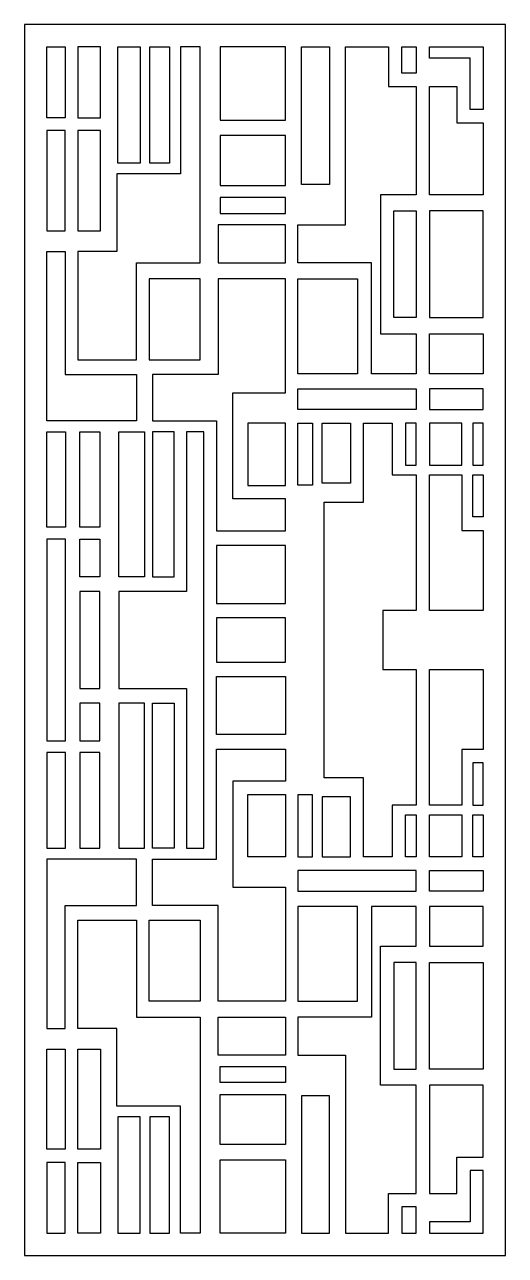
# Model space of a CAD drawing. Extents: x 1805 to 2891, y 1770 to 4551.
import ezdxf

# ---------------------------------------------------------------- set-up
doc = ezdxf.new("R2010")
doc.units = 0
doc.layers.add('LAYER_01', color=5, linetype='CONTINUOUS')

msp = doc.modelspace()

# ---------------------------------------------------------------- linework, layer by layer
at = {"layer": 'LAYER_01'}
for points in [[(1805.3, 1770.1), (2891, 1770.1), (2891, 4550.6), (1805.3, 4550.6)], [(1855.3, 4340.3), (1855.3, 4500.6), (1896.7, 4500.6), (1896.7, 4340.3)], [(1925.2, 4500.6), (1925.2, 4340.3), (1976.8, 4340.3), (1976.8, 4500.6)], [(2201.5, 4500.6), (2157.4, 4500.6), (2157.4, 4213.1), (2013.2, 4213.1), (2013.2, 4037.7), (1925.2, 4037.7), (1925.2, 3793.1), (2057.9, 3793.1), (2057.9, 4012.3), (2201.5, 4012.3)], [(2066.3, 4237.9), (2015.7, 4237.9), (2015.7, 4500.6), (2066.3, 4500.6)], [(2088, 4237.9), (2088, 4500.6), (2132.7, 4500.6), (2132.7, 4237.9)], [(2394.7, 4500.6), (2246.8, 4500.6), (2246.8, 4335), (2394.7, 4335)], [(2588.8, 3762), (2588.8, 4012.3), (2422.3, 4012.3), (2422.3, 4098.2), (2529.9, 4098.2), (2529.9, 4500.6), (2626.8, 4500.6), (2626.8, 4410.7), (2689.5, 4410.7), (2689.5, 4166.1), (2608.8, 4166.1), (2608.8, 3852.3), (2689.5, 3852.3), (2689.5, 3762)], [(2430.4, 4500.6), (2493.5, 4500.6), (2493.5, 4189.7), (2430.4, 4189.7)], [(2689.5, 4500.6), (2689.5, 4440.9), (2657, 4440.9), (2657, 4500.6)], [(2841, 4358.7), (2811.4, 4358.7), (2811.4, 4474.5), (2719.8, 4474.5), (2719.8, 4500.6), (2841, 4500.6)], [(2841, 4328.5), (2841, 4166.1), (2719.8, 4166.1), (2719.8, 4410.7), (2781.1, 4410.7), (2781.1, 4328.5)], [(1855.3, 4084.6), (1896.7, 4084.6), (1896.7, 4311), (1855.3, 4311)], [(1925.2, 4311), (1925.2, 4084.6), (1976.8, 4084.6), (1976.8, 4311)], [(2246.8, 4300.3), (2246.8, 4187.3), (2394.7, 4187.3), (2394.7, 4300.3)], [(2246.8, 4160.1), (2246.8, 4124.1), (2394.7, 4124.1), (2394.7, 4160.1)], [(2689.5, 4129.7), (2689.5, 3888.7), (2639, 3888.7), (2639, 4129.7)], [(2719.8, 3888.7), (2841, 3888.7), (2841, 4129.7), (2719.8, 4129.7)], [(2242.7, 4012.3), (2394.7, 4012.3), (2394.7, 4098.2), (2242.7, 4098.2)], [(1855.3, 4037.7), (1896.7, 4037.7), (1896.7, 3760.2), (2057.9, 3760.2), (2057.9, 3655.7), (1855.3, 3655.7)], [(2201.5, 3976.3), (2086.7, 3976.3), (2086.7, 3793.1), (2201.5, 3793.1)], [(2242.7, 3976.3), (2242.7, 3760.2), (2093.8, 3760.2), (2093.8, 3655.7), (2238.7, 3655.7), (2238.7, 3407.1), (2394.7, 3407.1), (2394.7, 3479.2), (2275.6, 3479.2), (2275.6, 3718.4), (2394.7, 3718.4), (2394.7, 3976.3)], [(2556.9, 3762), (2422.3, 3762), (2422.3, 3976.3), (2556.9, 3976.3)], [(2841, 3852.3), (2841, 3762), (2719.8, 3762), (2719.8, 3852.3)], [(2689.5, 3680.8), (2422.3, 3680.8), (2422.3, 3727.8), (2689.5, 3727.8)], [(2719.8, 3680.8), (2841, 3680.8), (2841, 3727.8), (2719.8, 3727.8)], [(2394.1, 3650.5), (2309.6, 3650.5), (2309.6, 3509.5), (2394.1, 3509.5)], [(2422.3, 3510.2), (2422.3, 3650.5), (2455.3, 3650.5), (2455.3, 3510.2)], [(2477.2, 3650.5), (2541.2, 3650.5), (2541.2, 3514.6), (2477.2, 3514.6)], [(2689.5, 3226.6), (2614.2, 3226.6), (2614.2, 3094), (2689.5, 3094), (2689.5, 2787.3), (2635.5, 2787.3), (2635.5, 2670.1), (2570.7, 2670.1), (2570.7, 2849.3), (2481.8, 2849.3), (2481.8, 3471.4), (2570.7, 3471.4), (2570.7, 3650.5), (2635.5, 3650.5), (2635.5, 3533.3), (2689.5, 3533.3)], [(2689.5, 3555.3), (2689.5, 3650.5), (2665.7, 3650.5), (2665.7, 3555.3)], [(2719.8, 3555.3), (2792.3, 3555.3), (2792.3, 3650.5), (2719.8, 3650.5)], [(2817.2, 3650.5), (2817.2, 3555.3), (2841, 3555.3), (2841, 3650.5)], [(1855.3, 3414.9), (1855.3, 3630.8), (1897.6, 3630.8), (1897.6, 3414.9)], [(1975.5, 3630.8), (1975.5, 3414.9), (1929.9, 3414.9), (1929.9, 3630.8)], [(2017.7, 3270.1), (2017.7, 3050.6), (2170.9, 3050.6), (2170.9, 2689.8), (2209.7, 2689.8), (2209.7, 3630.8), (2170.9, 3630.8), (2170.9, 3270.1)], [(2017.7, 3630.8), (2076.2, 3630.8), (2076.2, 3303.2), (2017.7, 3303.2)], [(2143.3, 3630.8), (2093.8, 3630.8), (2093.8, 3303.2), (2143.3, 3303.2)], [(2841, 3226.6), (2719.8, 3226.6), (2719.8, 3533.3), (2792.3, 3533.3), (2792.3, 3407.9), (2841, 3407.9)], [(2817.2, 3533.3), (2841, 3533.3), (2841, 3438.2), (2817.2, 3438.2)], [(1855.3, 3387.9), (1855.3, 2932.8), (1897.6, 2932.8), (1897.6, 3387.9)], [(1975.5, 3387.9), (1975.5, 3303.2), (1929.9, 3303.2), (1929.9, 3387.9)], [(2238.7, 3243.1), (2394.7, 3243.1), (2394.7, 3374.1), (2238.7, 3374.1)], [(1929.9, 3270.1), (1929.9, 3050.6), (1975.5, 3050.6), (1975.5, 3270.1)], [(2238.7, 3210.1), (2238.7, 3110.5), (2394.7, 3110.5), (2394.7, 3210.1)], [(2719.8, 3094), (2841, 3094), (2841, 2912.7), (2792.3, 2912.7), (2792.3, 2787.3), (2719.8, 2787.3)], [(2238.7, 3077.5), (2394.7, 3077.5), (2394.7, 2946.6), (2238.7, 2946.6)], [(1975.5, 2932.8), (1975.5, 3017.5), (1929.9, 3017.5), (1929.9, 2932.8)], [(2017.7, 2689.8), (2076.2, 2689.8), (2076.2, 3017.5), (2017.7, 3017.5)], [(2143.3, 2689.8), (2093.8, 2689.8), (2093.8, 3017.5), (2143.3, 3017.5)], [(1855.3, 2905.8), (1855.3, 2689.8), (1897.6, 2689.8), (1897.6, 2905.8)], [(1975.5, 2689.8), (1975.5, 2905.8), (1929.9, 2905.8), (1929.9, 2689.8)], [(2242.7, 2344.4), (2242.7, 2560.4), (2093.8, 2560.4), (2093.8, 2664.9), (2238.7, 2664.9), (2238.7, 2913.6), (2394.7, 2913.6), (2394.7, 2841.4), (2275.6, 2841.4), (2275.6, 2602.3), (2394.7, 2602.3), (2394.7, 2344.4)], [(2817.2, 2787.3), (2841, 2787.3), (2841, 2882.5), (2817.2, 2882.5)], [(2394.1, 2670.1), (2309.6, 2670.1), (2309.6, 2811.1), (2394.1, 2811.1)], [(2422.3, 2810.4), (2422.3, 2670.1), (2455.3, 2670.1), (2455.3, 2810.4)], [(2477.2, 2670.1), (2541.2, 2670.1), (2541.2, 2806.1), (2477.2, 2806.1)], [(2689.5, 2765.4), (2689.5, 2670.1), (2665.7, 2670.1), (2665.7, 2765.4)], [(2719.8, 2765.4), (2792.3, 2765.4), (2792.3, 2670.1), (2719.8, 2670.1)], [(2817.2, 2670.1), (2817.2, 2765.4), (2841, 2765.4), (2841, 2670.1)], [(1855.3, 2282.9), (1896.7, 2282.9), (1896.7, 2560.4), (2057.9, 2560.4), (2057.9, 2664.9), (1855.3, 2664.9)], [(2689.5, 2639.9), (2422.3, 2639.9), (2422.3, 2592.9), (2689.5, 2592.9)], [(2719.8, 2639.9), (2841, 2639.9), (2841, 2592.9), (2719.8, 2592.9)], [(2556.9, 2558.6), (2422.3, 2558.6), (2422.3, 2344.4), (2556.9, 2344.4)], [(2588.8, 2558.6), (2588.8, 2308.3), (2422.3, 2308.3), (2422.3, 2222.4), (2529.9, 2222.4), (2529.9, 1820.1), (2626.8, 1820.1), (2626.8, 1910), (2689.5, 1910), (2689.5, 2154.6), (2608.8, 2154.6), (2608.8, 2468.3), (2689.5, 2468.3), (2689.5, 2558.6)], [(2841, 2468.3), (2841, 2558.6), (2719.8, 2558.6), (2719.8, 2468.3)], [(2201.5, 1820.1), (2157.4, 1820.1), (2157.4, 2107.5), (2013.2, 2107.5), (2013.2, 2282.9), (1925.2, 2282.9), (1925.2, 2527.6), (2057.9, 2527.6), (2057.9, 2308.3), (2201.5, 2308.3)], [(2201.5, 2344.4), (2086.7, 2344.4), (2086.7, 2527.6), (2201.5, 2527.6)], [(2689.5, 2191), (2689.5, 2431.9), (2639, 2431.9), (2639, 2191)], [(2719.8, 2431.9), (2841, 2431.9), (2841, 2191), (2719.8, 2191)], [(2242.7, 2308.3), (2394.7, 2308.3), (2394.7, 2222.4), (2242.7, 2222.4)], [(1855.3, 2236), (1896.7, 2236), (1896.7, 2009.7), (1855.3, 2009.7)], [(1925.2, 2009.7), (1925.2, 2236), (1976.8, 2236), (1976.8, 2009.7)], [(2246.8, 2160.6), (2246.8, 2196.5), (2394.7, 2196.5), (2394.7, 2160.6)], [(2841, 1992.2), (2841, 2154.6), (2719.8, 2154.6), (2719.8, 1910), (2781.1, 1910), (2781.1, 1992.2)], [(2246.8, 2020.3), (2246.8, 2133.4), (2394.7, 2133.4), (2394.7, 2020.3)], [(2430.4, 1820.1), (2493.5, 1820.1), (2493.5, 2130.9), (2430.4, 2130.9)], [(2066.3, 2082.8), (2015.7, 2082.8), (2015.7, 1820.1), (2066.3, 1820.1)], [(2088, 2082.8), (2088, 1820.1), (2132.7, 1820.1), (2132.7, 2082.8)], [(1855.3, 1980.3), (1855.3, 1820.1), (1896.7, 1820.1), (1896.7, 1980.3)], [(1925.2, 1820.1), (1925.2, 1980.3), (1976.8, 1980.3), (1976.8, 1820.1)], [(2394.7, 1820.1), (2246.8, 1820.1), (2246.8, 1985.7), (2394.7, 1985.7)], [(2841, 1961.9), (2811.4, 1961.9), (2811.4, 1846.1), (2719.8, 1846.1), (2719.8, 1820.1), (2841, 1820.1)], [(2689.5, 1820.1), (2689.5, 1879.8), (2657, 1879.8), (2657, 1820.1)]]:
    msp.add_lwpolyline(points, close=True, dxfattribs=at)

doc.saveas('drawing.dxf')
